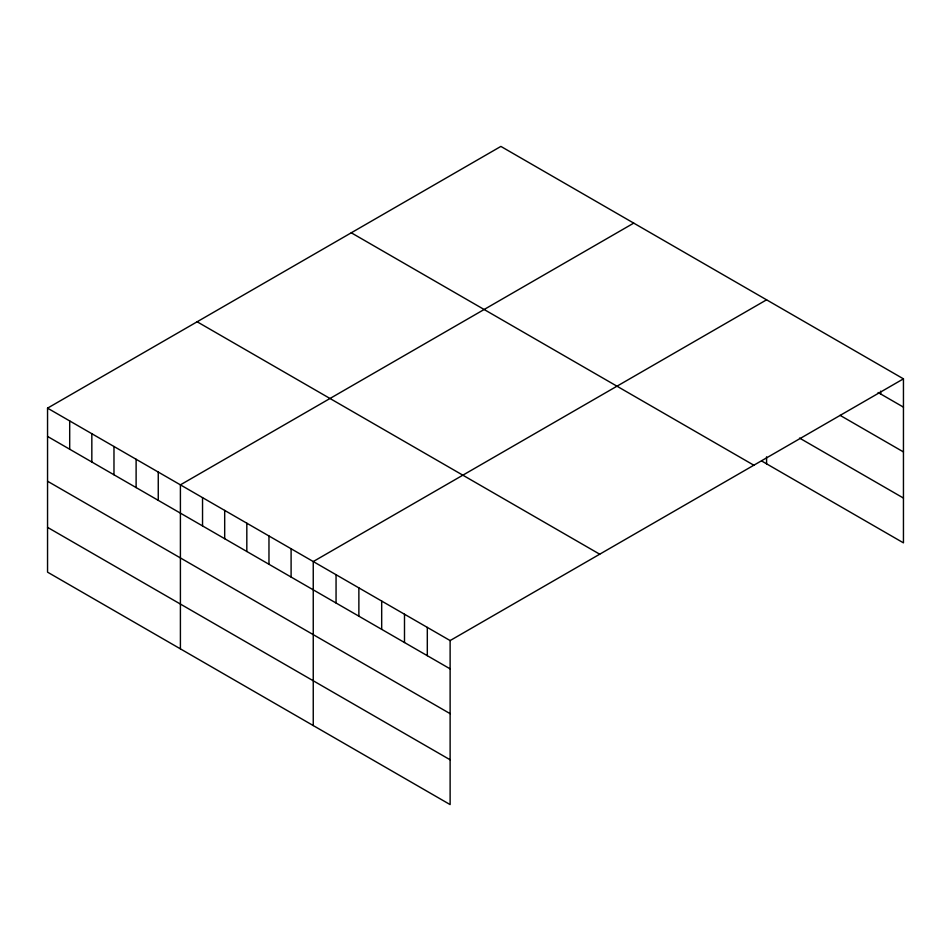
<?xml version="1.0" encoding="UTF-8"?>
<svg xmlns="http://www.w3.org/2000/svg" width="951" height="951" viewBox="0 0 951 951"><rect width="100%" height="100%" fill="white"/><g stroke="black" fill="none" stroke-linecap="round" stroke-linejoin="round"><path stroke-width="1.43" d="M903.45 378.843L450.12 640.57L450.12 804.582L47.55 572.157L47.55 408.145L500.88 146.418L903.45 378.843L903.45 542.855L761.656 460.985M633.723 223.128L180.405 484.855L180.405 648.855M766.577 299.827L313.248 561.554L313.248 725.554M878.106 392.501L903.45 407.135M840.078 415.337L903.45 451.927M799.529 438.066L903.45 498.062M351.276 232.793L753.846 465.217M197.142 321.783L599.724 554.207M47.55 408.145L450.12 640.57M47.55 436.438L450.12 668.862M47.55 481.23L450.12 713.654M47.55 527.365L450.12 759.79M880.638 391.134L880.638 393.964M766.577 456.825L766.577 463.826M427.308 627.398L427.308 655.691M404.496 614.227L404.496 642.519M381.684 601.056L381.684 629.348M358.872 587.896L358.872 616.177M336.06 574.725L336.06 603.005M291.101 548.763L291.101 577.055M268.967 535.984L268.967 564.276M246.82 523.205L246.82 551.485M224.686 510.414L224.686 538.706M202.539 497.635L202.539 525.927M158.258 472.065L158.258 500.357M136.112 459.285L136.112 487.578M113.977 446.506L113.977 474.787M91.831 433.715L91.831 462.008M69.696 420.936L69.696 449.229"/></g></svg>
